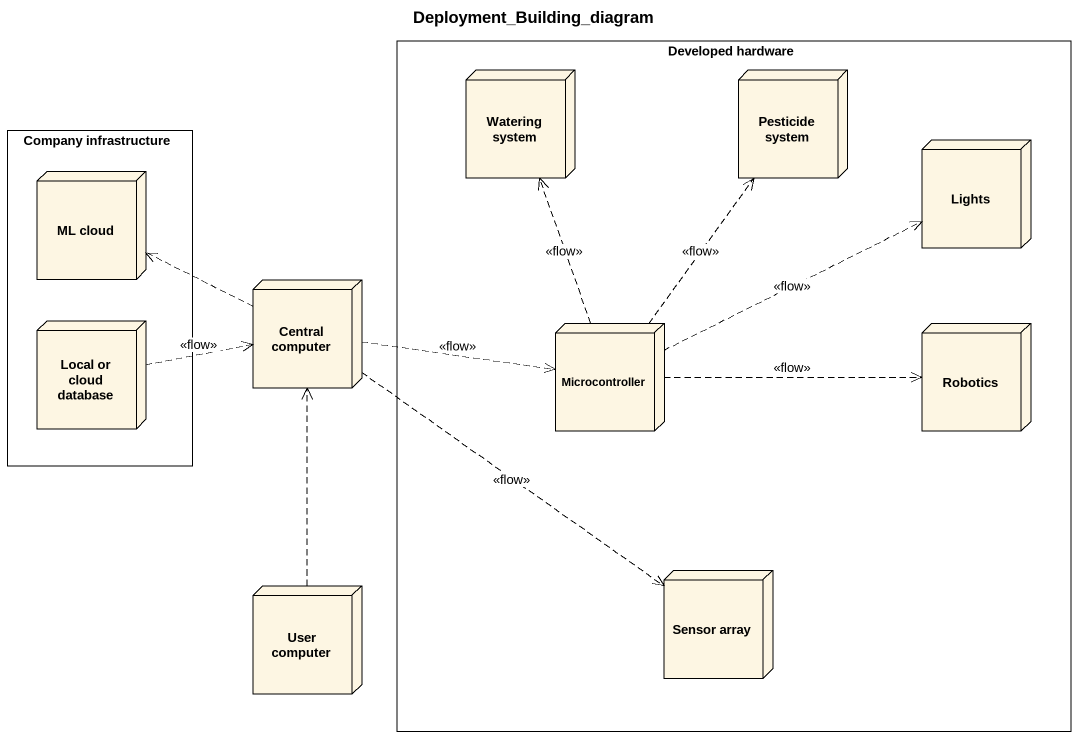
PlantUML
@startuml
title Deployment_Building_diagram
rectangle "Developed hardware" as Developed_hardware {
  node "Watering system" as Watering_system
  node "Pesticide system" as Pesticide_system
  node Lights
  node Microcontroller
  node Robotics
  node "Sensor array" as Sensor_array
}
rectangle "Company infrastructure" as Company_infrastructure {
  node "ML cloud" as ML_cloud
  node "Local or cloud database" as Local_or_cloud_database
}
node "Central computer" as Central_computer
node "User computer" as User_computer
Central_computer .left.> ML_cloud
Central_computer .right.> Microcontroller : <<flow>>
Central_computer ..> Sensor_array : <<flow>>
Local_or_cloud_database .right.> Central_computer : <<flow>>
Microcontroller .up.> Watering_system : <<flow>>
Microcontroller .up.> Pesticide_system : <<flow>>
Microcontroller .right.> Lights : <<flow>>
Microcontroller .right.> Robotics : <<flow>>
User_computer .up.> Central_computer
@enduml
